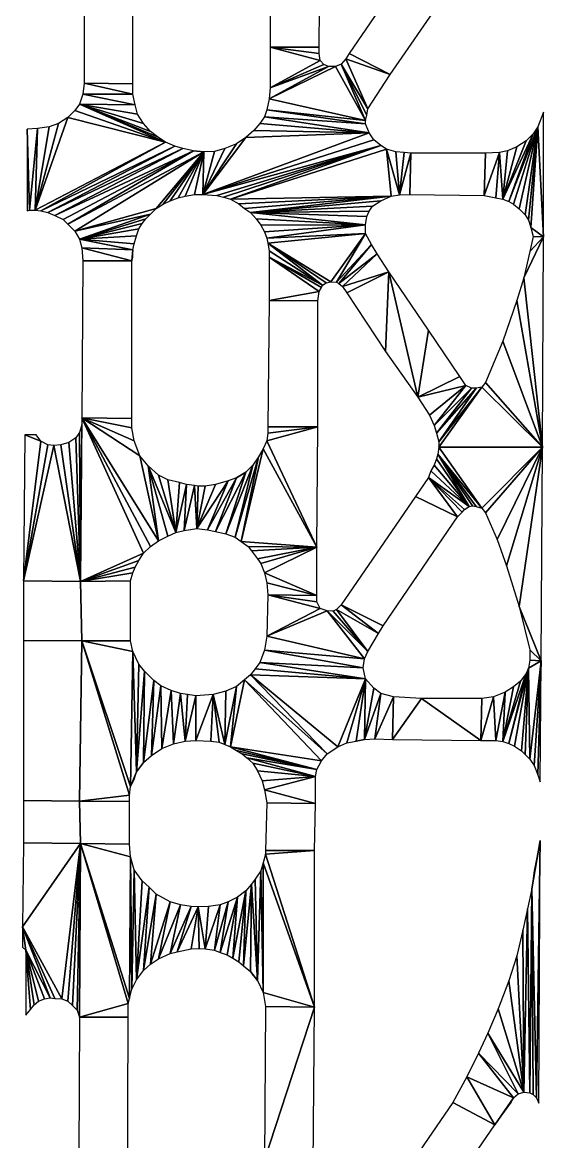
# Model space of a CAD drawing. Extents: x -35426929 to -35396731, y 11996534 to 12011444.
# Drawn here: x -35408969 to -35407722, y 12001147 to 12003823 of the extents above; entities that cross this region are included whole.
import ezdxf

# ---------------------------------------------------------------- set-up
doc = ezdxf.new("R2010")
doc.units = 0

msp = doc.modelspace()

# ---------------------------------------------------------------- linework, layer by layer
at = {"layer": 'mg_to_dxf', "color": 52}
for points in [[(-35408089.55, 12003698.69), (-35407841.76, 12004056.44), (-35407944.77, 12004103.77), (-35408186.99, 12003748.8)], [(-35408259.37, 12003764.12), (-35408256.59, 12004056.44), (-35408376.3, 12004057.83), (-35408376.3, 12003764.12)], [(-35408821.76, 12003901.93), (-35408821.76, 12003677.81), (-35408704.83, 12003676.42), (-35408704.83, 12003900.53)], [(-35408376.3, 12003764.12), (-35408376.3, 12003764.12), (-35408376.3, 12003666.67), (-35408256.59, 12003732.1)], [(-35408259.37, 12003748.8), (-35408259.37, 12003748.8), (-35408259.37, 12003764.12), (-35408376.3, 12003764.12)], [(-35408259.37, 12003748.8), (-35408259.37, 12003748.8), (-35408376.3, 12003764.12), (-35408256.59, 12003732.1)], [(-35408206.48, 12003723.75), (-35408206.48, 12003723.75), (-35408142.44, 12003616.56), (-35408195.34, 12003736.27)], [(-35408195.34, 12003736.27), (-35408195.34, 12003736.27), (-35408089.55, 12003698.69), (-35408186.99, 12003748.8)], [(-35408142.44, 12003616.56), (-35408142.44, 12003616.56), (-35408089.55, 12003698.69), (-35408195.34, 12003736.27)], [(-35408379.09, 12003640.22), (-35408379.09, 12003640.22), (-35408148.01, 12003588.72), (-35408220.4, 12003718.18)], [(-35408376.3, 12003666.67), (-35408376.3, 12003666.67), (-35408379.09, 12003640.22), (-35408237.1, 12003718.18)], [(-35408237.1, 12003718.18), (-35408237.1, 12003718.18), (-35408379.09, 12003640.22), (-35408220.4, 12003718.18)], [(-35408256.59, 12003732.1), (-35408256.59, 12003732.1), (-35408376.3, 12003666.67), (-35408248.24, 12003722.35)], [(-35408248.24, 12003722.35), (-35408248.24, 12003722.35), (-35408376.3, 12003666.67), (-35408237.1, 12003718.18)], [(-35408220.4, 12003718.18), (-35408220.4, 12003718.18), (-35408148.01, 12003588.72), (-35408206.48, 12003723.75)], [(-35408206.48, 12003723.75), (-35408206.48, 12003723.75), (-35408145.23, 12003601.25), (-35408142.44, 12003616.56)], [(-35408148.01, 12003588.72), (-35408148.01, 12003588.72), (-35408145.23, 12003601.25), (-35408206.48, 12003723.75)], [(-35408704.83, 12003651.36), (-35408704.83, 12003651.36), (-35408821.76, 12003677.81), (-35408824.54, 12003651.36)], [(-35408704.83, 12003651.36), (-35408704.83, 12003651.36), (-35408704.83, 12003676.42), (-35408821.76, 12003677.81)], [(-35408844.03, 12003612.38), (-35408844.03, 12003612.38), (-35408626.87, 12003537.21), (-35408832.89, 12003627.7)], [(-35408699.26, 12003626.3), (-35408699.26, 12003626.3), (-35408824.54, 12003651.36), (-35408832.89, 12003627.7)], [(-35408693.69, 12003604.03), (-35408693.69, 12003604.03), (-35408699.26, 12003626.3), (-35408832.89, 12003627.7)], [(-35408679.77, 12003581.76), (-35408679.77, 12003581.76), (-35408693.69, 12003604.03), (-35408832.89, 12003627.7)], [(-35408663.06, 12003562.27), (-35408663.06, 12003562.27), (-35408679.77, 12003581.76), (-35408832.89, 12003627.7)], [(-35408646.36, 12003549.74), (-35408646.36, 12003549.74), (-35408663.06, 12003562.27), (-35408832.89, 12003627.7)], [(-35408626.87, 12003537.21), (-35408626.87, 12003537.21), (-35408646.36, 12003549.74), (-35408832.89, 12003627.7)], [(-35408699.26, 12003626.3), (-35408699.26, 12003626.3), (-35408704.83, 12003651.36), (-35408824.54, 12003651.36)], [(-35408379.09, 12003640.22), (-35408379.09, 12003640.22), (-35408384.66, 12003613.78), (-35408148.01, 12003588.72)], [(-35408860.73, 12003595.68), (-35408860.73, 12003595.68), (-35408626.87, 12003537.21), (-35408844.03, 12003612.38)], [(-35408384.66, 12003613.78), (-35408384.66, 12003613.78), (-35408390.23, 12003597.07), (-35408148.01, 12003580.37)], [(-35408384.66, 12003613.78), (-35408384.66, 12003613.78), (-35408148.01, 12003580.37), (-35408148.01, 12003588.72)], [(-35407735.97, 12003573.41), (-35407735.97, 12003573.41), (-35407722.05, 12003310.31), (-35407722.05, 12003608.21)], [(-35408938.69, 12003374.34), (-35408938.69, 12003374.34), (-35408860.73, 12003595.68), (-35408883.01, 12003581.76)], [(-35408938.69, 12003374.34), (-35408938.69, 12003374.34), (-35408626.87, 12003537.21), (-35408860.73, 12003595.68)], [(-35408938.69, 12003374.34), (-35408938.69, 12003374.34), (-35408883.01, 12003581.76), (-35408905.28, 12003573.41)], [(-35408938.69, 12003374.34), (-35408938.69, 12003374.34), (-35408905.28, 12003573.41), (-35408933.12, 12003569.23)], [(-35408415.28, 12003565.05), (-35408415.28, 12003565.05), (-35408139.66, 12003559.49), (-35408401.36, 12003581.76)], [(-35408139.66, 12003559.49), (-35408139.66, 12003559.49), (-35408390.23, 12003597.07), (-35408401.36, 12003581.76)], [(-35408139.66, 12003559.49), (-35408139.66, 12003559.49), (-35408148.01, 12003580.37), (-35408390.23, 12003597.07)], [(-35407735.97, 12003573.41), (-35407735.97, 12003573.41), (-35407805.57, 12003395.23), (-35407794.43, 12003388.27)], [(-35407735.97, 12003573.41), (-35407735.97, 12003573.41), (-35407747.1, 12003556.7), (-35407805.57, 12003395.23)], [(-35407735.97, 12003573.41), (-35407735.97, 12003573.41), (-35407794.43, 12003388.27), (-35407780.51, 12003377.13)], [(-35407735.97, 12003573.41), (-35407735.97, 12003573.41), (-35407780.51, 12003377.13), (-35407766.59, 12003363.21)], [(-35407735.97, 12003573.41), (-35407735.97, 12003573.41), (-35407766.59, 12003363.21), (-35407758.24, 12003350.68)], [(-35407752.67, 12003332.58), (-35407752.67, 12003332.58), (-35407735.97, 12003573.41), (-35407758.24, 12003350.68)], [(-35407752.67, 12003332.58), (-35407752.67, 12003332.58), (-35407722.05, 12003310.31), (-35407735.97, 12003573.41)], [(-35408933.12, 12003569.23), (-35408933.12, 12003569.23), (-35408958.18, 12003567.84), (-35408952.61, 12003374.34)], [(-35408952.61, 12003374.34), (-35408952.61, 12003374.34), (-35408958.18, 12003567.84), (-35408958.18, 12003372.95)], [(-35408938.69, 12003374.34), (-35408938.69, 12003374.34), (-35408933.12, 12003569.23), (-35408952.61, 12003374.34)], [(-35408537.78, 12003411.93), (-35408537.78, 12003411.93), (-35408128.52, 12003542.78), (-35408139.66, 12003559.49)], [(-35408537.78, 12003411.93), (-35408537.78, 12003411.93), (-35408139.66, 12003559.49), (-35408434.77, 12003548.35)], [(-35408537.78, 12003411.93), (-35408537.78, 12003411.93), (-35408434.77, 12003548.35), (-35408457.04, 12003533.04)], [(-35408434.77, 12003548.35), (-35408434.77, 12003548.35), (-35408139.66, 12003559.49), (-35408415.28, 12003565.05)], [(-35407747.1, 12003556.7), (-35407747.1, 12003556.7), (-35407819.49, 12003400.79), (-35407805.57, 12003395.23)], [(-35407747.1, 12003556.7), (-35407747.1, 12003556.7), (-35407763.81, 12003540), (-35407819.49, 12003400.79)], [(-35408924.77, 12003372.95), (-35408924.77, 12003372.95), (-35408626.87, 12003537.21), (-35408938.69, 12003374.34)], [(-35408604.6, 12003527.47), (-35408604.6, 12003527.47), (-35408626.87, 12003537.21), (-35408924.77, 12003372.95)], [(-35408908.06, 12003368.78), (-35408908.06, 12003368.78), (-35408604.6, 12003527.47), (-35408924.77, 12003372.95)], [(-35408585.11, 12003521.9), (-35408585.11, 12003521.9), (-35408604.6, 12003527.47), (-35408908.06, 12003368.78)], [(-35408891.36, 12003361.82), (-35408891.36, 12003361.82), (-35408585.11, 12003521.9), (-35408908.06, 12003368.78)], [(-35408560.05, 12003516.33), (-35408560.05, 12003516.33), (-35408585.11, 12003521.9), (-35408891.36, 12003361.82)], [(-35408537.78, 12003411.93), (-35408537.78, 12003411.93), (-35408111.82, 12003528.86), (-35408128.52, 12003542.78)], [(-35408537.78, 12003411.93), (-35408537.78, 12003411.93), (-35408457.04, 12003533.04), (-35408484.88, 12003521.9)], [(-35408537.78, 12003411.93), (-35408537.78, 12003411.93), (-35408504.37, 12003409.15), (-35408111.82, 12003528.86)], [(-35408509.94, 12003514.94), (-35408509.94, 12003514.94), (-35408537.78, 12003411.93), (-35408484.88, 12003521.9)], [(-35408504.37, 12003409.15), (-35408504.37, 12003409.15), (-35408487.67, 12003404.97), (-35408111.82, 12003528.86)], [(-35408111.82, 12003528.86), (-35408111.82, 12003528.86), (-35408487.67, 12003404.97), (-35408470.96, 12003400.79)], [(-35408111.82, 12003528.86), (-35408111.82, 12003528.86), (-35408470.96, 12003400.79), (-35408097.9, 12003520.51)], [(-35408470.96, 12003400.79), (-35408470.96, 12003400.79), (-35408086.76, 12003407.75), (-35408097.9, 12003520.51)], [(-35408097.9, 12003520.51), (-35408097.9, 12003520.51), (-35408067.27, 12003410.54), (-35408075.63, 12003513.55)], [(-35408097.9, 12003520.51), (-35408097.9, 12003520.51), (-35408086.76, 12003407.75), (-35408067.27, 12003410.54)], [(-35407763.81, 12003540), (-35407763.81, 12003540), (-35407786.08, 12003526.08), (-35407819.49, 12003400.79)], [(-35407786.08, 12003526.08), (-35407786.08, 12003526.08), (-35407808.35, 12003516.33), (-35407819.49, 12003400.79)], [(-35408871.87, 12003352.07), (-35408871.87, 12003352.07), (-35408560.05, 12003516.33), (-35408891.36, 12003361.82)], [(-35408860.73, 12003340.94), (-35408860.73, 12003340.94), (-35408560.05, 12003516.33), (-35408871.87, 12003352.07)], [(-35408535, 12003513.55), (-35408535, 12003513.55), (-35408560.05, 12003516.33), (-35408860.73, 12003340.94)], [(-35408535, 12003513.55), (-35408535, 12003513.55), (-35408860.73, 12003340.94), (-35408844.03, 12003324.23)], [(-35408535, 12003513.55), (-35408535, 12003513.55), (-35408844.03, 12003324.23), (-35408649.14, 12003378.52)], [(-35408535, 12003513.55), (-35408535, 12003513.55), (-35408649.14, 12003378.52), (-35408632.44, 12003388.27)], [(-35408535, 12003513.55), (-35408535, 12003513.55), (-35408632.44, 12003388.27), (-35408615.74, 12003396.62)], [(-35408535, 12003513.55), (-35408535, 12003513.55), (-35408615.74, 12003396.62), (-35408596.25, 12003403.58)], [(-35408535, 12003513.55), (-35408535, 12003513.55), (-35408596.25, 12003403.58), (-35408579.54, 12003407.75)], [(-35408557.27, 12003411.93), (-35408557.27, 12003411.93), (-35408535, 12003513.55), (-35408579.54, 12003407.75)], [(-35408535, 12003513.55), (-35408535, 12003513.55), (-35408543.35, 12003514.94), (-35408560.05, 12003516.33)], [(-35408557.27, 12003411.93), (-35408557.27, 12003411.93), (-35408537.78, 12003411.93), (-35408535, 12003513.55)], [(-35408509.94, 12003514.94), (-35408509.94, 12003514.94), (-35408535, 12003513.55), (-35408537.78, 12003411.93)], [(-35408075.63, 12003513.55), (-35408075.63, 12003513.55), (-35408067.27, 12003410.54), (-35408056.14, 12003512.16)], [(-35408067.27, 12003410.54), (-35408067.27, 12003410.54), (-35408039.43, 12003510.76), (-35408056.14, 12003512.16)], [(-35408067.27, 12003410.54), (-35408067.27, 12003410.54), (-35408042.22, 12003411.93), (-35408039.43, 12003510.76)], [(-35408042.22, 12003411.93), (-35407864.04, 12003409.15), (-35407861.25, 12003510.76), (-35408039.43, 12003510.76)], [(-35407827.84, 12003512.16), (-35407827.84, 12003512.16), (-35407864.04, 12003409.15), (-35407836.19, 12003403.58)], [(-35407827.84, 12003512.16), (-35407827.84, 12003512.16), (-35407861.25, 12003510.76), (-35407864.04, 12003409.15)], [(-35407819.49, 12003400.79), (-35407819.49, 12003400.79), (-35407827.84, 12003512.16), (-35407836.19, 12003403.58)], [(-35407808.35, 12003516.33), (-35407808.35, 12003516.33), (-35407827.84, 12003512.16), (-35407819.49, 12003400.79)], [(-35408470.96, 12003400.79), (-35408470.96, 12003400.79), (-35408451.47, 12003389.66), (-35408086.76, 12003407.75)], [(-35408451.47, 12003389.66), (-35408451.47, 12003389.66), (-35408437.55, 12003378.52), (-35408086.76, 12003407.75)], [(-35408086.76, 12003407.75), (-35408086.76, 12003407.75), (-35408437.55, 12003378.52), (-35408423.63, 12003368.78)], [(-35408086.76, 12003407.75), (-35408086.76, 12003407.75), (-35408423.63, 12003368.78), (-35408111.82, 12003396.62)], [(-35408423.63, 12003368.78), (-35408423.63, 12003368.78), (-35408131.31, 12003384.09), (-35408111.82, 12003396.62)], [(-35408649.14, 12003378.52), (-35408649.14, 12003378.52), (-35408844.03, 12003324.23), (-35408663.06, 12003364.6)], [(-35408663.06, 12003364.6), (-35408663.06, 12003364.6), (-35408844.03, 12003324.23), (-35408832.89, 12003304.74)], [(-35408663.06, 12003364.6), (-35408663.06, 12003364.6), (-35408832.89, 12003304.74), (-35408674.2, 12003353.46)], [(-35408423.63, 12003368.78), (-35408423.63, 12003368.78), (-35408139.66, 12003371.56), (-35408131.31, 12003384.09)], [(-35408423.63, 12003368.78), (-35408423.63, 12003368.78), (-35408145.23, 12003359.03), (-35408139.66, 12003371.56)], [(-35408423.63, 12003368.78), (-35408423.63, 12003368.78), (-35408148.01, 12003339.54), (-35408145.23, 12003359.03)], [(-35408423.63, 12003368.78), (-35408423.63, 12003368.78), (-35408409.71, 12003353.46), (-35408148.01, 12003339.54)], [(-35408832.89, 12003304.74), (-35408832.89, 12003304.74), (-35408682.55, 12003342.33), (-35408674.2, 12003353.46)], [(-35408832.89, 12003304.74), (-35408832.89, 12003304.74), (-35408690.91, 12003329.8), (-35408682.55, 12003342.33)], [(-35408409.71, 12003353.46), (-35408409.71, 12003353.46), (-35408398.58, 12003338.15), (-35408148.01, 12003339.54)], [(-35408398.58, 12003338.15), (-35408398.58, 12003338.15), (-35408390.23, 12003322.84), (-35408148.01, 12003339.54)], [(-35408390.23, 12003322.84), (-35408390.23, 12003322.84), (-35408384.66, 12003307.53), (-35408148.01, 12003339.54)], [(-35408148.01, 12003318.66), (-35408148.01, 12003318.66), (-35408148.01, 12003339.54), (-35408384.66, 12003307.53)], [(-35407752.67, 12003332.58), (-35407752.67, 12003332.58), (-35407747.1, 12003311.7), (-35407722.05, 12003310.31)], [(-35408832.89, 12003304.74), (-35408832.89, 12003304.74), (-35408696.47, 12003313.1), (-35408690.91, 12003329.8)], [(-35408832.89, 12003304.74), (-35408832.89, 12003304.74), (-35408702.04, 12003293.61), (-35408696.47, 12003313.1)], [(-35408148.01, 12003318.66), (-35408148.01, 12003318.66), (-35408384.66, 12003307.53), (-35408381.87, 12003295)], [(-35408231.53, 12003203.12), (-35408231.53, 12003203.12), (-35408148.01, 12003318.66), (-35408381.87, 12003295)], [(-35408217.61, 12003201.73), (-35408217.61, 12003201.73), (-35408148.01, 12003318.66), (-35408231.53, 12003203.12)], [(-35408134.09, 12003292.21), (-35408134.09, 12003292.21), (-35408148.01, 12003318.66), (-35408217.61, 12003201.73)], [(-35407769.38, 12003212.87), (-35407769.38, 12003212.87), (-35407722.05, 12003310.31), (-35407755.46, 12003275.51)], [(-35407724.83, 12002807.79), (-35407724.83, 12002807.79), (-35407722.05, 12003310.31), (-35407769.38, 12003212.87)], [(-35407755.46, 12003275.51), (-35407755.46, 12003275.51), (-35407722.05, 12003310.31), (-35407747.1, 12003311.7)], [(-35408832.89, 12003304.74), (-35408832.89, 12003304.74), (-35408704.83, 12003279.69), (-35408702.04, 12003293.61)], [(-35408832.89, 12003304.74), (-35408832.89, 12003304.74), (-35408827.32, 12003283.86), (-35408704.83, 12003279.69)], [(-35408827.32, 12003283.86), (-35408827.32, 12003283.86), (-35408707.61, 12003253.24), (-35408704.83, 12003279.69)], [(-35408827.32, 12003283.86), (-35408827.32, 12003283.86), (-35408824.54, 12003253.24), (-35408707.61, 12003253.24)], [(-35408704.83, 12003279.69), (-35408704.83, 12003279.69), (-35408707.61, 12003253.24), (-35408704.83, 12003261.59)], [(-35408381.87, 12003295), (-35408381.87, 12003295), (-35408251.02, 12003194.77), (-35408242.67, 12003200.34)], [(-35408381.87, 12003295), (-35408381.87, 12003295), (-35408379.09, 12003276.9), (-35408251.02, 12003194.77)], [(-35408231.53, 12003203.12), (-35408231.53, 12003203.12), (-35408381.87, 12003295), (-35408242.67, 12003200.34)], [(-35408212.04, 12003198.95), (-35408212.04, 12003198.95), (-35408134.09, 12003292.21), (-35408217.61, 12003201.73)], [(-35408120.17, 12003269.94), (-35408120.17, 12003269.94), (-35408134.09, 12003292.21), (-35408212.04, 12003198.95)], [(-35408824.54, 12003253.24), (-35408827.32, 12002877.39), (-35408707.61, 12002876), (-35408707.61, 12003253.24)], [(-35408379.09, 12003276.9), (-35408379.09, 12003276.9), (-35408379.09, 12003261.59), (-35408251.02, 12003194.77)], [(-35408379.09, 12003261.59), (-35408379.09, 12003261.59), (-35408379.09, 12003158.58), (-35408259.37, 12003179.46)], [(-35408251.02, 12003194.77), (-35408251.02, 12003194.77), (-35408379.09, 12003261.59), (-35408253.81, 12003189.2)], [(-35408253.81, 12003189.2), (-35408253.81, 12003189.2), (-35408379.09, 12003261.59), (-35408259.37, 12003179.46)], [(-35408203.69, 12003191.99), (-35408203.69, 12003191.99), (-35408120.17, 12003269.94), (-35408212.04, 12003198.95)], [(-35408203.69, 12003191.99), (-35408203.69, 12003191.99), (-35408092.33, 12003226.79), (-35408120.17, 12003269.94)], [(-35408203.69, 12003191.99), (-35408203.69, 12003191.99), (-35408192.56, 12003176.68), (-35408092.33, 12003226.79)], [(-35408100.68, 12003036.08), (-35408100.68, 12003036.08), (-35408092.33, 12003226.79), (-35408192.56, 12003176.68)], [(-35408022.73, 12002927.5), (-35408022.73, 12002927.5), (-35408092.33, 12003226.79), (-35408100.68, 12003036.08)], [(-35408022.73, 12002927.5), (-35408022.73, 12002927.5), (-35407997.67, 12003087.59), (-35408092.33, 12003226.79)], [(-35407724.83, 12002807.79), (-35407724.83, 12002807.79), (-35407769.38, 12003212.87), (-35407786.08, 12003158.58)], [(-35408259.37, 12003179.46), (-35408259.37, 12003179.46), (-35408379.09, 12003158.58), (-35408262.16, 12003157.19)], [(-35408262.16, 12002856.51), (-35408262.16, 12003157.19), (-35408379.09, 12003158.58), (-35408381.87, 12002856.51)], [(-35407724.83, 12002807.79), (-35407724.83, 12002807.79), (-35407786.08, 12003158.58), (-35407819.49, 12003061.14)], [(-35407922.5, 12002976.22), (-35407922.5, 12002976.22), (-35407997.67, 12003087.59), (-35408022.73, 12002927.5)], [(-35407724.83, 12002807.79), (-35407724.83, 12002807.79), (-35407819.49, 12003061.14), (-35407861.25, 12002962.3)], [(-35407908.58, 12002955.34), (-35407908.58, 12002955.34), (-35407922.5, 12002976.22), (-35408022.73, 12002927.5)], [(-35407869.6, 12002951.17), (-35407869.6, 12002951.17), (-35407724.83, 12002807.79), (-35407861.25, 12002962.3)], [(-35407908.58, 12002955.34), (-35407908.58, 12002955.34), (-35408022.73, 12002927.5), (-35407994.89, 12002884.35)], [(-35407983.75, 12002859.29), (-35407983.75, 12002859.29), (-35407908.58, 12002955.34), (-35407994.89, 12002884.35)], [(-35407983.75, 12002859.29), (-35407983.75, 12002859.29), (-35407894.66, 12002948.38), (-35407908.58, 12002955.34)], [(-35407983.75, 12002859.29), (-35407983.75, 12002859.29), (-35407978.18, 12002841.19), (-35407894.66, 12002948.38)], [(-35407978.18, 12002841.19), (-35407978.18, 12002841.19), (-35407883.52, 12002948.38), (-35407894.66, 12002948.38)], [(-35407978.18, 12002841.19), (-35407978.18, 12002841.19), (-35407972.61, 12002820.31), (-35407883.52, 12002948.38)], [(-35407972.61, 12002807.79), (-35407972.61, 12002807.79), (-35407724.83, 12002807.79), (-35407869.6, 12002951.17)], [(-35407972.61, 12002820.31), (-35407972.61, 12002820.31), (-35407869.6, 12002951.17), (-35407883.52, 12002948.38)], [(-35407972.61, 12002820.31), (-35407972.61, 12002820.31), (-35407972.61, 12002807.79), (-35407869.6, 12002951.17)], [(-35408827.32, 12002877.39), (-35408827.32, 12002877.39), (-35408830.11, 12002486.23), (-35408679.77, 12002554.44)], [(-35408827.32, 12002877.39), (-35408827.32, 12002877.39), (-35408679.77, 12002554.44), (-35408663.06, 12002569.75)], [(-35408827.32, 12002877.39), (-35408827.32, 12002877.39), (-35408663.06, 12002569.75), (-35408643.58, 12002583.67)], [(-35408827.32, 12002877.39), (-35408827.32, 12002877.39), (-35408643.58, 12002583.67), (-35408688.12, 12002786.91)], [(-35408827.32, 12002877.39), (-35408827.32, 12002877.39), (-35408688.12, 12002786.91), (-35408702.04, 12002823.1)], [(-35408707.61, 12002853.72), (-35408707.61, 12002853.72), (-35408707.61, 12002876), (-35408827.32, 12002877.39)], [(-35408707.61, 12002853.72), (-35408707.61, 12002853.72), (-35408827.32, 12002877.39), (-35408702.04, 12002823.1)], [(-35408830.11, 12002486.23), (-35408830.11, 12002486.23), (-35408827.32, 12002860.68), (-35408832.89, 12002842.59)], [(-35408384.66, 12002823.1), (-35408384.66, 12002823.1), (-35408262.16, 12002856.51), (-35408381.87, 12002841.19)], [(-35408264.94, 12002568.36), (-35408264.94, 12002568.36), (-35408262.16, 12002856.51), (-35408384.66, 12002823.1)], [(-35408381.87, 12002841.19), (-35408381.87, 12002841.19), (-35408262.16, 12002856.51), (-35408381.87, 12002856.51)], [(-35408924.77, 12002821.71), (-35408924.77, 12002821.71), (-35408963.74, 12002837.02), (-35408966.53, 12002487.62)], [(-35408924.77, 12002821.71), (-35408924.77, 12002821.71), (-35408935.9, 12002837.02), (-35408963.74, 12002837.02)], [(-35408857.95, 12002818.92), (-35408857.95, 12002818.92), (-35408830.11, 12002486.23), (-35408841.25, 12002830.06)], [(-35408841.25, 12002830.06), (-35408841.25, 12002830.06), (-35408830.11, 12002486.23), (-35408832.89, 12002842.59)], [(-35408924.77, 12002821.71), (-35408924.77, 12002821.71), (-35408966.53, 12002487.62), (-35408908.06, 12002813.35)], [(-35408966.53, 12002487.62), (-35408966.53, 12002487.62), (-35408894.14, 12002811.96), (-35408908.06, 12002813.35)], [(-35408966.53, 12002487.62), (-35408966.53, 12002487.62), (-35408830.11, 12002486.23), (-35408894.14, 12002811.96)], [(-35408894.14, 12002811.96), (-35408894.14, 12002811.96), (-35408830.11, 12002486.23), (-35408877.44, 12002813.35)], [(-35408877.44, 12002813.35), (-35408877.44, 12002813.35), (-35408830.11, 12002486.23), (-35408857.95, 12002818.92)], [(-35408445.91, 12002582.28), (-35408445.91, 12002582.28), (-35408264.94, 12002568.36), (-35408393.01, 12002803.61)], [(-35408404.15, 12002784.12), (-35408404.15, 12002784.12), (-35408445.91, 12002582.28), (-35408393.01, 12002803.61)], [(-35408393.01, 12002803.61), (-35408393.01, 12002803.61), (-35408264.94, 12002568.36), (-35408384.66, 12002823.1)], [(-35407869.6, 12002661.62), (-35407869.6, 12002661.62), (-35407972.61, 12002807.79), (-35407975.4, 12002791.08)], [(-35407724.83, 12002807.79), (-35407724.83, 12002807.79), (-35407972.61, 12002807.79), (-35407869.6, 12002661.62)], [(-35407724.83, 12002807.79), (-35407724.83, 12002807.79), (-35407869.6, 12002661.62), (-35407861.25, 12002650.49)], [(-35407724.83, 12002807.79), (-35407724.83, 12002807.79), (-35407861.25, 12002650.49), (-35407833.41, 12002586.45)], [(-35407811.14, 12002523.81), (-35407811.14, 12002523.81), (-35407724.83, 12002807.79), (-35407833.41, 12002586.45)], [(-35407780.51, 12002426.37), (-35407780.51, 12002426.37), (-35407724.83, 12002807.79), (-35407811.14, 12002523.81)], [(-35407727.62, 12002296.91), (-35407727.62, 12002296.91), (-35407724.83, 12002807.79), (-35407780.51, 12002426.37)], [(-35408688.12, 12002786.91), (-35408688.12, 12002786.91), (-35408643.58, 12002583.67), (-35408668.63, 12002763.24)], [(-35408459.83, 12002592.02), (-35408459.83, 12002592.02), (-35408445.91, 12002582.28), (-35408404.15, 12002784.12)], [(-35408418.07, 12002764.63), (-35408418.07, 12002764.63), (-35408459.83, 12002592.02), (-35408404.15, 12002784.12)], [(-35407978.18, 12002779.95), (-35407978.18, 12002779.95), (-35407983.75, 12002764.63), (-35407900.23, 12002665.8)], [(-35407975.4, 12002791.08), (-35407975.4, 12002791.08), (-35407978.18, 12002779.95), (-35407900.23, 12002665.8)], [(-35407975.4, 12002791.08), (-35407975.4, 12002791.08), (-35407900.23, 12002665.8), (-35407891.88, 12002667.19)], [(-35407975.4, 12002791.08), (-35407975.4, 12002791.08), (-35407891.88, 12002667.19), (-35407883.52, 12002665.8)], [(-35407869.6, 12002661.62), (-35407869.6, 12002661.62), (-35407975.4, 12002791.08), (-35407883.52, 12002665.8)], [(-35408668.63, 12002763.24), (-35408668.63, 12002763.24), (-35408643.58, 12002583.67), (-35408621.3, 12002594.8)], [(-35408668.63, 12002763.24), (-35408668.63, 12002763.24), (-35408621.3, 12002594.8), (-35408601.81, 12002603.16)], [(-35408668.63, 12002763.24), (-35408668.63, 12002763.24), (-35408601.81, 12002603.16), (-35408643.58, 12002740.97)], [(-35408507.16, 12002605.94), (-35408507.16, 12002605.94), (-35408482.1, 12002600.37), (-35408434.77, 12002747.93)], [(-35408457.04, 12002734.01), (-35408457.04, 12002734.01), (-35408507.16, 12002605.94), (-35408434.77, 12002747.93)], [(-35408482.1, 12002600.37), (-35408482.1, 12002600.37), (-35408459.83, 12002592.02), (-35408418.07, 12002764.63)], [(-35408434.77, 12002747.93), (-35408434.77, 12002747.93), (-35408482.1, 12002600.37), (-35408418.07, 12002764.63)], [(-35408434.77, 12002747.93), (-35408434.77, 12002747.93), (-35408457.04, 12002735.4), (-35408457.04, 12002734.01)], [(-35407900.23, 12002665.8), (-35407900.23, 12002665.8), (-35407992.1, 12002750.71), (-35407997.67, 12002735.4)], [(-35407983.75, 12002764.63), (-35407983.75, 12002764.63), (-35407992.1, 12002750.71), (-35407900.23, 12002665.8)], [(-35408601.81, 12002603.16), (-35408601.81, 12002603.16), (-35408621.3, 12002729.83), (-35408643.58, 12002740.97)], [(-35408621.3, 12002729.83), (-35408621.3, 12002729.83), (-35408601.81, 12002603.16), (-35408593.46, 12002722.87)], [(-35408601.81, 12002603.16), (-35408601.81, 12002603.16), (-35408576.76, 12002718.7), (-35408593.46, 12002722.87)], [(-35408601.81, 12002603.16), (-35408601.81, 12002603.16), (-35408582.33, 12002608.72), (-35408576.76, 12002718.7)], [(-35408576.76, 12002718.7), (-35408576.76, 12002718.7), (-35408582.33, 12002608.72), (-35408557.27, 12002715.91)], [(-35408551.7, 12002612.9), (-35408551.7, 12002612.9), (-35408526.64, 12002610.12), (-35408476.53, 12002727.05)], [(-35408551.7, 12002612.9), (-35408551.7, 12002612.9), (-35408476.53, 12002727.05), (-35408507.16, 12002718.7)], [(-35408532.21, 12002714.52), (-35408532.21, 12002714.52), (-35408551.7, 12002612.9), (-35408507.16, 12002718.7)], [(-35408526.64, 12002610.12), (-35408526.64, 12002610.12), (-35408507.16, 12002605.94), (-35408457.04, 12002734.01)], [(-35408476.53, 12002727.05), (-35408476.53, 12002727.05), (-35408526.64, 12002610.12), (-35408457.04, 12002734.01)], [(-35407997.67, 12002735.4), (-35407997.67, 12002735.4), (-35408028.3, 12002689.46), (-35407928.07, 12002640.74)], [(-35407911.36, 12002658.84), (-35407911.36, 12002658.84), (-35407997.67, 12002735.4), (-35407916.93, 12002651.88)], [(-35407997.67, 12002735.4), (-35407997.67, 12002735.4), (-35407928.07, 12002640.74), (-35407916.93, 12002651.88)], [(-35407900.23, 12002665.8), (-35407900.23, 12002665.8), (-35407997.67, 12002735.4), (-35407911.36, 12002658.84)], [(-35408582.33, 12002608.72), (-35408582.33, 12002608.72), (-35408551.7, 12002612.9), (-35408557.27, 12002715.91)], [(-35408557.27, 12002715.91), (-35408557.27, 12002715.91), (-35408551.7, 12002612.9), (-35408548.92, 12002714.52)], [(-35408532.21, 12002714.52), (-35408532.21, 12002714.52), (-35408548.92, 12002714.52), (-35408551.7, 12002612.9)], [(-35408106.25, 12002380.43), (-35407928.07, 12002640.74), (-35408028.3, 12002689.46), (-35408206.48, 12002430.54)], [(-35408445.91, 12002582.28), (-35408445.91, 12002582.28), (-35408429.2, 12002569.75), (-35408264.94, 12002568.36)], [(-35408420.85, 12002560), (-35408420.85, 12002560), (-35408264.94, 12002568.36), (-35408429.2, 12002569.75)], [(-35408406.93, 12002540.52), (-35408406.93, 12002540.52), (-35408264.94, 12002568.36), (-35408420.85, 12002560)], [(-35408398.58, 12002529.38), (-35408398.58, 12002529.38), (-35408264.94, 12002568.36), (-35408406.93, 12002540.52)], [(-35408390.23, 12002507.11), (-35408390.23, 12002507.11), (-35408264.94, 12002568.36), (-35408398.58, 12002529.38)], [(-35408264.94, 12002452.82), (-35408264.94, 12002452.82), (-35408264.94, 12002568.36), (-35408390.23, 12002507.11)], [(-35408679.77, 12002554.44), (-35408679.77, 12002554.44), (-35408830.11, 12002486.23), (-35408690.91, 12002536.34)], [(-35408690.91, 12002536.34), (-35408690.91, 12002536.34), (-35408830.11, 12002486.23), (-35408699.26, 12002521.03)], [(-35408699.26, 12002521.03), (-35408699.26, 12002521.03), (-35408830.11, 12002486.23), (-35408704.83, 12002507.11)], [(-35408704.83, 12002507.11), (-35408704.83, 12002507.11), (-35408830.11, 12002486.23), (-35408710.39, 12002487.62)], [(-35408384.66, 12002483.44), (-35408384.66, 12002483.44), (-35408264.94, 12002452.82), (-35408390.23, 12002507.11)], [(-35408827.32, 12002344.24), (-35408830.11, 12002486.23), (-35408966.53, 12002487.62), (-35408966.53, 12002345.63)], [(-35408830.11, 12002486.23), (-35408827.32, 12002344.24), (-35408710.39, 12002344.24), (-35408710.39, 12002487.62)], [(-35408384.66, 12002483.44), (-35408384.66, 12002483.44), (-35408381.87, 12002454.21), (-35408264.94, 12002452.82)], [(-35408381.87, 12002454.21), (-35408381.87, 12002454.21), (-35408384.66, 12002355.37), (-35408256.59, 12002422.19)], [(-35408264.94, 12002437.5), (-35408264.94, 12002437.5), (-35408264.94, 12002452.82), (-35408381.87, 12002454.21)], [(-35408264.94, 12002437.5), (-35408264.94, 12002437.5), (-35408381.87, 12002454.21), (-35408256.59, 12002422.19)], [(-35408256.59, 12002422.19), (-35408256.59, 12002422.19), (-35408384.66, 12002355.37), (-35408239.89, 12002416.62)], [(-35408217.61, 12002419.41), (-35408217.61, 12002419.41), (-35408117.39, 12002362.33), (-35408206.48, 12002430.54)], [(-35408117.39, 12002362.33), (-35408117.39, 12002362.33), (-35408106.25, 12002380.43), (-35408206.48, 12002430.54)], [(-35407755.46, 12002323.36), (-35407755.46, 12002323.36), (-35407727.62, 12002296.91), (-35407780.51, 12002426.37)], [(-35408384.66, 12002355.37), (-35408384.66, 12002355.37), (-35408150.79, 12002301.08), (-35408239.89, 12002416.62)], [(-35408239.89, 12002416.62), (-35408239.89, 12002416.62), (-35408150.79, 12002301.08), (-35408142.44, 12002319.18)], [(-35408239.89, 12002416.62), (-35408239.89, 12002416.62), (-35408142.44, 12002319.18), (-35408225.96, 12002415.23)], [(-35408142.44, 12002319.18), (-35408142.44, 12002319.18), (-35408217.61, 12002419.41), (-35408225.96, 12002415.23)], [(-35408142.44, 12002319.18), (-35408142.44, 12002319.18), (-35408117.39, 12002362.33), (-35408217.61, 12002419.41)], [(-35408832.89, 12001961.43), (-35408827.32, 12002344.24), (-35408966.53, 12002345.63), (-35408966.53, 12001962.82)], [(-35408827.32, 12002344.24), (-35408827.32, 12002344.24), (-35408832.89, 12001961.43), (-35408713.18, 12001975.35)], [(-35408710.39, 12001996.23), (-35408710.39, 12001996.23), (-35408827.32, 12002344.24), (-35408713.18, 12001975.35)], [(-35408704.83, 12002319.18), (-35408704.83, 12002319.18), (-35408827.32, 12002344.24), (-35408710.39, 12001996.23)], [(-35408704.83, 12002319.18), (-35408704.83, 12002319.18), (-35408710.39, 12002344.24), (-35408827.32, 12002344.24)], [(-35408384.66, 12002355.37), (-35408384.66, 12002355.37), (-35408390.23, 12002321.97), (-35408150.79, 12002301.08)], [(-35408696.47, 12002031.03), (-35408696.47, 12002031.03), (-35408704.83, 12002319.18), (-35408710.39, 12001996.23)], [(-35408690.91, 12002288.56), (-35408690.91, 12002288.56), (-35408704.83, 12002319.18), (-35408696.47, 12002031.03)], [(-35408390.23, 12002321.97), (-35408390.23, 12002321.97), (-35408401.36, 12002292.73), (-35408153.58, 12002280.2)], [(-35408150.79, 12002301.08), (-35408150.79, 12002301.08), (-35408390.23, 12002321.97), (-35408153.58, 12002280.2)], [(-35407755.46, 12002323.36), (-35407755.46, 12002323.36), (-35407755.46, 12002298.3), (-35407727.62, 12002296.91)], [(-35408676.98, 12002271.85), (-35408676.98, 12002271.85), (-35408690.91, 12002288.56), (-35408696.47, 12002031.03)], [(-35408148.01, 12002253.76), (-35408148.01, 12002253.76), (-35408401.36, 12002292.73), (-35408412.5, 12002277.42)], [(-35408148.01, 12002253.76), (-35408148.01, 12002253.76), (-35408153.58, 12002280.2), (-35408401.36, 12002292.73)], [(-35407727.62, 12002296.91), (-35407727.62, 12002296.91), (-35407755.46, 12002298.3), (-35407758.24, 12002278.81)], [(-35407727.62, 12002296.91), (-35407727.62, 12002296.91), (-35407758.24, 12002278.81), (-35407755.46, 12002061.65)], [(-35407727.62, 12002296.91), (-35407727.62, 12002296.91), (-35407755.46, 12002061.65), (-35407744.32, 12002046.34)], [(-35407735.97, 12002024.07), (-35407735.97, 12002024.07), (-35407727.62, 12002296.91), (-35407744.32, 12002046.34)], [(-35407735.97, 12002024.07), (-35407735.97, 12002024.07), (-35407730.4, 12002007.37), (-35407727.62, 12002296.91)], [(-35408676.98, 12002271.85), (-35408676.98, 12002271.85), (-35408696.47, 12002031.03), (-35408679.77, 12002053.3)], [(-35408654.71, 12002249.58), (-35408654.71, 12002249.58), (-35408676.98, 12002271.85), (-35408679.77, 12002053.3)], [(-35408423.63, 12002263.5), (-35408423.63, 12002263.5), (-35408437.55, 12002250.97), (-35408239.89, 12002074.18)], [(-35408423.63, 12002263.5), (-35408423.63, 12002263.5), (-35408148.01, 12002253.76), (-35408412.5, 12002277.42)], [(-35408148.01, 12002253.76), (-35408148.01, 12002253.76), (-35408423.63, 12002263.5), (-35408214.83, 12002090.89)], [(-35408239.89, 12002074.18), (-35408239.89, 12002074.18), (-35408214.83, 12002090.89), (-35408423.63, 12002263.5)], [(-35407763.81, 12002266.28), (-35407763.81, 12002266.28), (-35407819.49, 12002103.42), (-35407805.57, 12002099.24)], [(-35407763.81, 12002266.28), (-35407763.81, 12002266.28), (-35407777.73, 12002248.19), (-35407819.49, 12002103.42)], [(-35407758.24, 12002278.81), (-35407758.24, 12002278.81), (-35407805.57, 12002099.24), (-35407791.65, 12002092.28)], [(-35407758.24, 12002278.81), (-35407758.24, 12002278.81), (-35407763.81, 12002266.28), (-35407805.57, 12002099.24)], [(-35407758.24, 12002278.81), (-35407758.24, 12002278.81), (-35407791.65, 12002092.28), (-35407774.95, 12002081.14)], [(-35407758.24, 12002278.81), (-35407758.24, 12002278.81), (-35407774.95, 12002081.14), (-35407766.59, 12002072.79)], [(-35407755.46, 12002061.65), (-35407755.46, 12002061.65), (-35407758.24, 12002278.81), (-35407766.59, 12002072.79)], [(-35408654.71, 12002249.58), (-35408654.71, 12002249.58), (-35408679.77, 12002053.3), (-35408660.28, 12002070.01)], [(-35408638.01, 12002237.05), (-35408638.01, 12002237.05), (-35408654.71, 12002249.58), (-35408660.28, 12002070.01)], [(-35408638.01, 12002237.05), (-35408638.01, 12002237.05), (-35408660.28, 12002070.01), (-35408635.22, 12002086.71)], [(-35408612.95, 12002225.91), (-35408612.95, 12002225.91), (-35408638.01, 12002237.05), (-35408635.22, 12002086.71)], [(-35408484.88, 12002096.46), (-35408484.88, 12002096.46), (-35408470.96, 12002090.89), (-35408457.04, 12002235.66)], [(-35408484.88, 12002096.46), (-35408484.88, 12002096.46), (-35408457.04, 12002235.66), (-35408482.1, 12002224.52)], [(-35408437.55, 12002250.97), (-35408437.55, 12002250.97), (-35408470.96, 12002090.89), (-35408253.81, 12002057.48)], [(-35408457.04, 12002235.66), (-35408457.04, 12002235.66), (-35408470.96, 12002090.89), (-35408437.55, 12002250.97)], [(-35408253.81, 12002057.48), (-35408253.81, 12002057.48), (-35408239.89, 12002074.18), (-35408437.55, 12002250.97)], [(-35408148.01, 12002253.76), (-35408148.01, 12002253.76), (-35408214.83, 12002090.89), (-35408192.56, 12002100.63)], [(-35408148.01, 12002253.76), (-35408148.01, 12002253.76), (-35408192.56, 12002100.63), (-35408170.28, 12002104.81)], [(-35408148.01, 12002253.76), (-35408148.01, 12002253.76), (-35408170.28, 12002104.81), (-35408150.79, 12002108.98)], [(-35408150.79, 12002108.98), (-35408150.79, 12002108.98), (-35408128.52, 12002231.48), (-35408148.01, 12002253.76)], [(-35407777.73, 12002248.19), (-35407777.73, 12002248.19), (-35407794.43, 12002234.27), (-35407819.49, 12002103.42)], [(-35408612.95, 12002225.91), (-35408612.95, 12002225.91), (-35408635.22, 12002086.71), (-35408607.38, 12002097.85)], [(-35408590.68, 12002218.95), (-35408590.68, 12002218.95), (-35408612.95, 12002225.91), (-35408607.38, 12002097.85)], [(-35408590.68, 12002218.95), (-35408590.68, 12002218.95), (-35408607.38, 12002097.85), (-35408579.54, 12002104.81)], [(-35408590.68, 12002218.95), (-35408590.68, 12002218.95), (-35408579.54, 12002104.81), (-35408573.97, 12002216.17)], [(-35408579.54, 12002104.81), (-35408579.54, 12002104.81), (-35408554.49, 12002213.39), (-35408573.97, 12002216.17)], [(-35408579.54, 12002104.81), (-35408579.54, 12002104.81), (-35408554.49, 12002106.2), (-35408554.49, 12002213.39)], [(-35408512.72, 12002216.17), (-35408512.72, 12002216.17), (-35408554.49, 12002106.2), (-35408518.29, 12002104.81)], [(-35408512.72, 12002216.17), (-35408512.72, 12002216.17), (-35408554.49, 12002213.39), (-35408554.49, 12002106.2)], [(-35408498.8, 12002102.02), (-35408498.8, 12002102.02), (-35408512.72, 12002216.17), (-35408518.29, 12002104.81)], [(-35408484.88, 12002096.46), (-35408484.88, 12002096.46), (-35408482.1, 12002224.52), (-35408512.72, 12002216.17)], [(-35408484.88, 12002096.46), (-35408484.88, 12002096.46), (-35408512.72, 12002216.17), (-35408498.8, 12002102.02)], [(-35408150.79, 12002108.98), (-35408150.79, 12002108.98), (-35408111.82, 12002218.95), (-35408128.52, 12002231.48)], [(-35408150.79, 12002108.98), (-35408150.79, 12002108.98), (-35408125.74, 12002110.38), (-35408111.82, 12002218.95)], [(-35408125.74, 12002110.38), (-35408125.74, 12002110.38), (-35408081.19, 12002210.6), (-35408111.82, 12002218.95)], [(-35408125.74, 12002110.38), (-35408125.74, 12002110.38), (-35408083.98, 12002108.98), (-35408081.19, 12002210.6)], [(-35408014.38, 12002206.43), (-35408014.38, 12002206.43), (-35408081.19, 12002210.6), (-35408083.98, 12002108.98)], [(-35407841.76, 12002210.6), (-35407841.76, 12002210.6), (-35407872.39, 12002106.2), (-35407836.19, 12002106.2)], [(-35407841.76, 12002210.6), (-35407841.76, 12002210.6), (-35407869.6, 12002206.43), (-35407872.39, 12002106.2)], [(-35407813.92, 12002221.74), (-35407813.92, 12002221.74), (-35407841.76, 12002210.6), (-35407836.19, 12002106.2)], [(-35407813.92, 12002221.74), (-35407813.92, 12002221.74), (-35407836.19, 12002106.2), (-35407819.49, 12002103.42)], [(-35407794.43, 12002234.27), (-35407794.43, 12002234.27), (-35407813.92, 12002221.74), (-35407819.49, 12002103.42)], [(-35408014.38, 12002206.43), (-35408014.38, 12002206.43), (-35408083.98, 12002108.98), (-35407872.39, 12002106.2)], [(-35408014.38, 12002206.43), (-35408014.38, 12002206.43), (-35407872.39, 12002106.2), (-35407869.6, 12002206.43)], [(-35408150.79, 12002108.98), (-35408150.79, 12002108.98), (-35408170.28, 12002104.81)], [(-35408264.94, 12002036.6), (-35408264.94, 12002036.6), (-35408253.81, 12002057.48), (-35408470.96, 12002090.89)], [(-35408457.04, 12002082.54), (-35408457.04, 12002082.54), (-35408264.94, 12002036.6), (-35408470.96, 12002090.89)], [(-35408457.04, 12002082.54), (-35408457.04, 12002082.54), (-35408443.12, 12002074.18), (-35408264.94, 12002036.6)], [(-35408696.47, 12002031.03), (-35408696.47, 12002031.03), (-35408690.91, 12002037.99), (-35408679.77, 12002053.3)], [(-35408443.12, 12002074.18), (-35408443.12, 12002074.18), (-35408431.99, 12002064.44), (-35408264.94, 12002036.6)], [(-35408431.99, 12002064.44), (-35408431.99, 12002064.44), (-35408267.73, 12002019.89), (-35408264.94, 12002036.6)], [(-35408431.99, 12002064.44), (-35408431.99, 12002064.44), (-35408418.07, 12002051.91), (-35408267.73, 12002019.89)], [(-35408418.07, 12002051.91), (-35408418.07, 12002051.91), (-35408406.93, 12002033.81), (-35408267.73, 12002019.89)], [(-35408710.39, 12001996.23), (-35408710.39, 12001996.23), (-35408702.04, 12002012.93), (-35408696.47, 12002031.03)], [(-35408406.93, 12002033.81), (-35408406.93, 12002033.81), (-35408395.79, 12002010.15), (-35408267.73, 12002019.89)], [(-35408395.79, 12002010.15), (-35408395.79, 12002010.15), (-35408390.23, 12001987.88), (-35408267.73, 12002019.89)], [(-35408390.23, 12001987.88), (-35408390.23, 12001987.88), (-35408267.73, 12001955.86), (-35408267.73, 12002019.89)], [(-35408713.18, 12001975.35), (-35408713.18, 12001975.35), (-35408832.89, 12001961.43), (-35408713.18, 12001960.04)], [(-35408390.23, 12001987.88), (-35408390.23, 12001987.88), (-35408384.66, 12001957.25), (-35408267.73, 12001955.86)], [(-35408830.11, 12001859.81), (-35408832.89, 12001961.43), (-35408966.53, 12001962.82), (-35408966.53, 12001861.2)], [(-35408832.89, 12001961.43), (-35408830.11, 12001859.81), (-35408713.18, 12001858.42), (-35408713.18, 12001960.04)], [(-35408270.51, 12001843.1), (-35408267.73, 12001955.86), (-35408384.66, 12001957.25), (-35408387.44, 12001843.1)], [(-35408830.11, 12001859.81), (-35408830.11, 12001859.81), (-35408966.53, 12001861.2), (-35408969.31, 12001660.75)], [(-35407749.89, 12001751.23), (-35407749.89, 12001751.23), (-35407730.4, 12001866.77), (-35407744.32, 12001794.38)], [(-35407738.75, 12001251.49), (-35407738.75, 12001251.49), (-35407730.4, 12001866.77), (-35407749.89, 12001751.23)], [(-35407738.75, 12001251.49), (-35407738.75, 12001251.49), (-35407733.18, 12001238.96), (-35407730.4, 12001866.77)], [(-35408830.11, 12001859.81), (-35408830.11, 12001859.81), (-35408969.31, 12001660.75), (-35408874.65, 12001488.14)], [(-35408830.11, 12001859.81), (-35408830.11, 12001859.81), (-35408874.65, 12001488.14), (-35408860.73, 12001482.57)], [(-35408830.11, 12001859.81), (-35408830.11, 12001859.81), (-35408860.73, 12001482.57), (-35408849.6, 12001472.82)], [(-35408830.11, 12001859.81), (-35408830.11, 12001859.81), (-35408849.6, 12001472.82), (-35408838.46, 12001461.69)], [(-35408838.46, 12001461.69), (-35408838.46, 12001461.69), (-35408832.89, 12001444.98), (-35408830.11, 12001859.81)], [(-35408830.11, 12001859.81), (-35408830.11, 12001859.81), (-35408832.89, 12001444.98), (-35408715.96, 12001477)], [(-35408713.18, 12001489.53), (-35408713.18, 12001489.53), (-35408830.11, 12001859.81), (-35408715.96, 12001477)], [(-35408710.39, 12001827.79), (-35408710.39, 12001827.79), (-35408830.11, 12001859.81), (-35408713.18, 12001489.53)], [(-35408710.39, 12001827.79), (-35408710.39, 12001827.79), (-35408713.18, 12001858.42), (-35408830.11, 12001859.81)], [(-35408393.01, 12001813.87), (-35408393.01, 12001813.87), (-35408270.51, 12001468.65), (-35408387.44, 12001834.75)], [(-35408270.51, 12001468.65), (-35408270.51, 12001468.65), (-35408270.51, 12001843.1), (-35408387.44, 12001834.75)], [(-35408387.44, 12001834.75), (-35408387.44, 12001834.75), (-35408270.51, 12001843.1), (-35408387.44, 12001843.1)], [(-35408707.61, 12001511.8), (-35408707.61, 12001511.8), (-35408710.39, 12001827.79), (-35408713.18, 12001489.53)], [(-35408702.04, 12001797.17), (-35408702.04, 12001797.17), (-35408710.39, 12001827.79), (-35408707.61, 12001511.8)], [(-35408398.58, 12001794.38), (-35408398.58, 12001794.38), (-35408393.01, 12001503.45), (-35408393.01, 12001813.87)], [(-35408393.01, 12001503.45), (-35408393.01, 12001503.45), (-35408270.51, 12001468.65), (-35408393.01, 12001813.87)], [(-35408696.47, 12001534.07), (-35408696.47, 12001534.07), (-35408702.04, 12001797.17), (-35408707.61, 12001511.8)], [(-35408682.55, 12001770.72), (-35408682.55, 12001770.72), (-35408702.04, 12001797.17), (-35408696.47, 12001534.07)], [(-35408412.5, 12001774.9), (-35408412.5, 12001774.9), (-35408406.93, 12001532.68), (-35408398.58, 12001794.38)], [(-35408406.93, 12001532.68), (-35408406.93, 12001532.68), (-35408393.01, 12001503.45), (-35408398.58, 12001794.38)], [(-35408696.47, 12001534.07), (-35408696.47, 12001534.07), (-35408665.85, 12001755.41), (-35408682.55, 12001770.72)], [(-35408679.77, 12001556.35), (-35408679.77, 12001556.35), (-35408665.85, 12001755.41), (-35408696.47, 12001534.07)], [(-35408649.14, 12001738.7), (-35408649.14, 12001738.7), (-35408665.85, 12001755.41), (-35408679.77, 12001556.35)], [(-35408434.77, 12001747.05), (-35408434.77, 12001747.05), (-35408440.34, 12001567.48), (-35408420.85, 12001762.37)], [(-35408420.85, 12001762.37), (-35408420.85, 12001762.37), (-35408440.34, 12001567.48), (-35408423.63, 12001553.56)], [(-35408423.63, 12001553.56), (-35408423.63, 12001553.56), (-35408406.93, 12001532.68), (-35408420.85, 12001762.37)], [(-35408406.93, 12001532.68), (-35408406.93, 12001532.68), (-35408412.5, 12001774.9), (-35408420.85, 12001762.37)], [(-35408663.06, 12001571.66), (-35408663.06, 12001571.66), (-35408649.14, 12001738.7), (-35408679.77, 12001556.35)], [(-35408615.74, 12001720.61), (-35408615.74, 12001720.61), (-35408649.14, 12001738.7), (-35408663.06, 12001571.66)], [(-35408476.53, 12001720.61), (-35408476.53, 12001720.61), (-35408496.02, 12001599.5), (-35408454.26, 12001731.74)], [(-35408454.26, 12001731.74), (-35408454.26, 12001731.74), (-35408496.02, 12001599.5), (-35408479.32, 12001593.93)], [(-35408479.32, 12001593.93), (-35408479.32, 12001593.93), (-35408465.4, 12001585.58), (-35408454.26, 12001731.74)], [(-35408454.26, 12001731.74), (-35408454.26, 12001731.74), (-35408465.4, 12001585.58), (-35408434.77, 12001747.05)], [(-35408434.77, 12001747.05), (-35408434.77, 12001747.05), (-35408465.4, 12001585.58), (-35408451.47, 12001577.23)], [(-35408451.47, 12001577.23), (-35408451.47, 12001577.23), (-35408440.34, 12001567.48), (-35408434.77, 12001747.05)], [(-35407749.89, 12001751.23), (-35407749.89, 12001751.23), (-35407761.02, 12001703.9), (-35407755.46, 12001264.02)], [(-35407749.89, 12001751.23), (-35407749.89, 12001751.23), (-35407755.46, 12001264.02), (-35407747.1, 12001259.84)], [(-35407747.1, 12001259.84), (-35407747.1, 12001259.84), (-35407738.75, 12001251.49), (-35407749.89, 12001751.23)], [(-35408643.58, 12001584.19), (-35408643.58, 12001584.19), (-35408615.74, 12001720.61), (-35408663.06, 12001571.66)], [(-35408590.68, 12001713.65), (-35408590.68, 12001713.65), (-35408615.74, 12001720.61), (-35408643.58, 12001584.19)], [(-35408615.74, 12001596.71), (-35408615.74, 12001596.71), (-35408590.68, 12001713.65), (-35408643.58, 12001584.19)], [(-35408565.62, 12001709.47), (-35408565.62, 12001709.47), (-35408590.68, 12001713.65), (-35408615.74, 12001596.71)], [(-35408599.03, 12001600.89), (-35408599.03, 12001600.89), (-35408565.62, 12001709.47), (-35408615.74, 12001596.71)], [(-35408548.92, 12001708.08), (-35408548.92, 12001708.08), (-35408565.62, 12001709.47), (-35408599.03, 12001600.89)], [(-35408565.62, 12001607.85), (-35408565.62, 12001607.85), (-35408548.92, 12001708.08), (-35408599.03, 12001600.89)], [(-35408565.62, 12001607.85), (-35408565.62, 12001607.85), (-35408546.13, 12001609.24), (-35408548.92, 12001708.08)], [(-35408523.86, 12001709.47), (-35408523.86, 12001709.47), (-35408548.92, 12001708.08), (-35408532.21, 12001607.85)], [(-35408532.21, 12001607.85), (-35408532.21, 12001607.85), (-35408548.92, 12001708.08), (-35408546.13, 12001609.24)], [(-35408532.21, 12001607.85), (-35408532.21, 12001607.85), (-35408509.94, 12001605.07), (-35408496.02, 12001713.65)], [(-35408523.86, 12001709.47), (-35408523.86, 12001709.47), (-35408532.21, 12001607.85), (-35408496.02, 12001713.65)], [(-35408509.94, 12001605.07), (-35408509.94, 12001605.07), (-35408496.02, 12001599.5), (-35408476.53, 12001720.61)], [(-35408496.02, 12001713.65), (-35408496.02, 12001713.65), (-35408509.94, 12001605.07), (-35408476.53, 12001720.61)], [(-35407772.16, 12001652.4), (-35407772.16, 12001652.4), (-35407769.38, 12001265.41), (-35407761.02, 12001703.9)], [(-35407769.38, 12001265.41), (-35407769.38, 12001265.41), (-35407755.46, 12001264.02), (-35407761.02, 12001703.9)], [(-35408969.31, 12001660.75), (-35408969.31, 12001660.75), (-35408960.96, 12001605.07), (-35408902.49, 12001490.92)], [(-35408874.65, 12001488.14), (-35408874.65, 12001488.14), (-35408969.31, 12001660.75), (-35408891.36, 12001489.53)], [(-35408960.96, 12001605.07), (-35408960.96, 12001605.07), (-35408969.31, 12001660.75), (-35408969.31, 12001612.03)], [(-35408902.49, 12001490.92), (-35408902.49, 12001490.92), (-35408891.36, 12001489.53), (-35408969.31, 12001660.75)], [(-35407786.08, 12001591.15), (-35407786.08, 12001591.15), (-35407769.38, 12001265.41), (-35407772.16, 12001652.4)], [(-35408960.96, 12001605.07), (-35408960.96, 12001605.07), (-35408949.82, 12001463.08), (-35408941.47, 12001474.22)], [(-35408960.96, 12001605.07), (-35408960.96, 12001605.07), (-35408960.96, 12001449.16), (-35408949.82, 12001463.08)], [(-35408960.96, 12001605.07), (-35408960.96, 12001605.07), (-35408941.47, 12001474.22), (-35408930.34, 12001482.57)], [(-35408960.96, 12001605.07), (-35408960.96, 12001605.07), (-35408930.34, 12001482.57), (-35408916.42, 12001488.14)], [(-35408916.42, 12001488.14), (-35408916.42, 12001488.14), (-35408902.49, 12001490.92), (-35408960.96, 12001605.07)], [(-35407786.08, 12001591.15), (-35407786.08, 12001591.15), (-35407805.57, 12001531.29), (-35407769.38, 12001265.41)], [(-35408423.63, 12001553.56), (-35408423.63, 12001553.56), (-35408418.07, 12001545.21), (-35408406.93, 12001532.68)], [(-35407805.57, 12001531.29), (-35407805.57, 12001531.29), (-35407830.63, 12001464.47), (-35407769.38, 12001265.41)], [(-35408393.01, 12001503.45), (-35408393.01, 12001503.45), (-35408387.44, 12001470.04), (-35408270.51, 12001468.65)], [(-35408715.96, 12001477), (-35408715.96, 12001477), (-35408832.89, 12001444.98), (-35408715.96, 12001444.98)], [(-35408390.23, 12001102.54), (-35408390.23, 12001102.54), (-35408270.51, 12001468.65), (-35408387.44, 12001470.04)], [(-35408270.51, 12001468.65), (-35408270.51, 12001468.65), (-35408390.23, 12001102.54), (-35408273.29, 12001090.01)], [(-35407830.63, 12001464.47), (-35407830.63, 12001464.47), (-35407855.68, 12001406.01), (-35407769.38, 12001265.41)], [(-35408832.89, 12001444.98), (-35408835.68, 12000785.16), (-35408718.75, 12000783.77), (-35408715.96, 12001444.98)], [(-35407855.68, 12001406.01), (-35407855.68, 12001406.01), (-35407877.96, 12001358.68), (-35407783.3, 12001261.23)], [(-35407769.38, 12001265.41), (-35407769.38, 12001265.41), (-35407855.68, 12001406.01), (-35407783.3, 12001261.23)], [(-35407877.96, 12001358.68), (-35407877.96, 12001358.68), (-35407905.8, 12001301.6), (-35407794.43, 12001251.49)], [(-35407877.96, 12001358.68), (-35407877.96, 12001358.68), (-35407794.43, 12001251.49), (-35407783.3, 12001261.23)], [(-35407905.8, 12001301.6), (-35407905.8, 12001301.6), (-35407939.21, 12001240.35), (-35407838.98, 12001187.46)], [(-35407905.8, 12001301.6), (-35407905.8, 12001301.6), (-35407838.98, 12001187.46), (-35407794.43, 12001251.49)], [(-35407794.43, 12001251.49), (-35407794.43, 12001251.49), (-35407838.98, 12001187.46), (-35407800, 12001240.35)], [(-35408106.25, 12000797.69), (-35407838.98, 12001187.46), (-35407939.21, 12001240.35), (-35408206.48, 12000850.58)]]:
    msp.add_3dface(points, dxfattribs=at)

doc.saveas('drawing.dxf')
